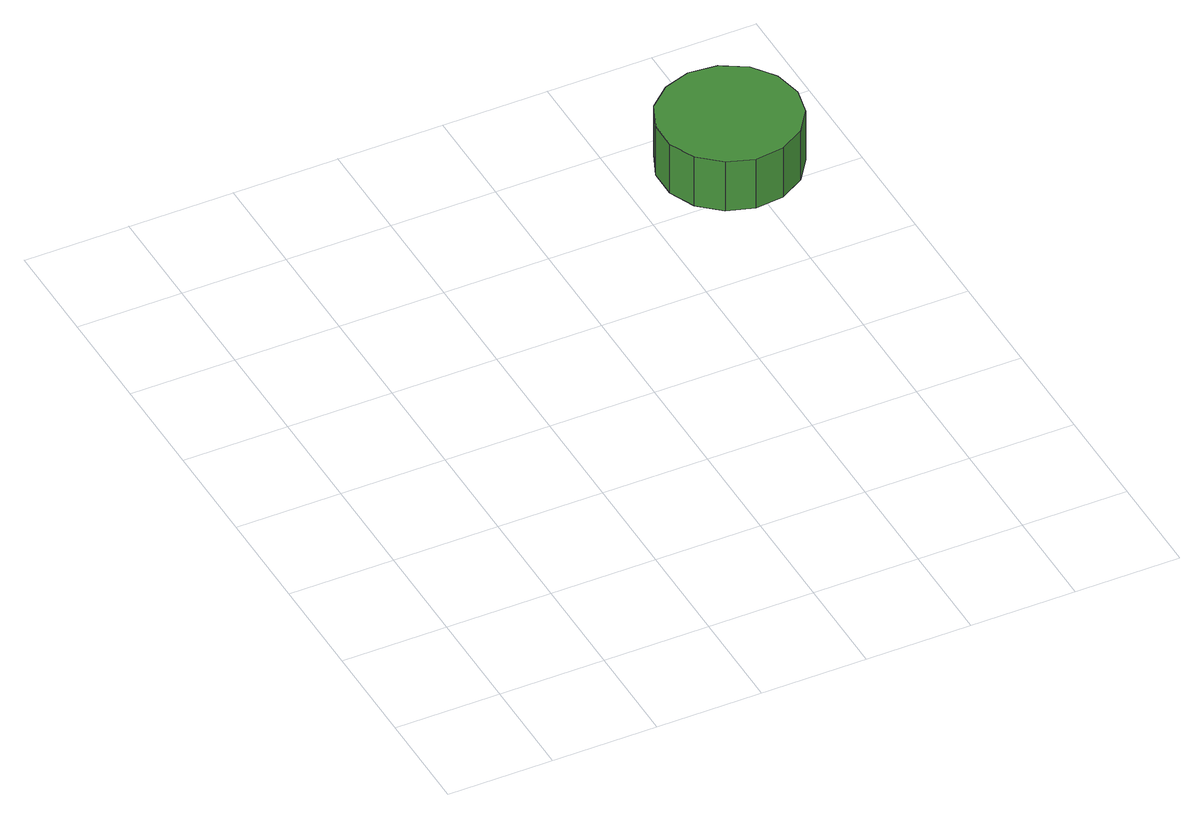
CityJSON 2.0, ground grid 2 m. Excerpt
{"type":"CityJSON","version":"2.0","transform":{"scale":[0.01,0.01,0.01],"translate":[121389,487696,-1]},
"CityObjects":{
"tree1":{"type":"SolitaryVegetationObject","attributes":{"function":"something"}},
"tree2":{"type":"SolitaryVegetationObject","attributes":{"function":"something"},"geometry":[{"type":"MultiSurface","lod":"1","boundaries":[[[0,1,2,3,4,5,6,7,8,9,10,11,12,13,14]],[[15,16,17,18,19,20,21,22,23,24,25,26,27,28,29]],[[0,29,28,1]],[[1,28,27,2]],[[2,27,26,3]],[[3,26,25,4]],[[4,25,24,5]],[[5,24,23,6]],[[6,23,22,7]],[[7,22,21,8]],[[8,21,20,9]],[[9,20,19,10]],[[10,19,18,11]],[[11,18,17,12]],[[12,17,16,13]],[[13,16,15,14]],[[14,15,29,0]]]}]}
},
"vertices":[
[1122,1090,184],[1111,1143,184],[1079,1187,184],[1032,1214,184],[978,1220,184],[927,1203,184],[886,1167,184],[864,1117,184],[864,1063,184],[886,1014,184],[927,978,184],[978,961,184],[1032,967,184],[1079,994,184],[1111,1037,184],[1111,1037,76],[1079,994,76],[1032,967,76],[978,961,76],[927,978,76],[886,1014,76],[864,1063,76],[864,1117,76],[886,1167,76],[927,1203,76],[978,1220,76],[1032,1214,76],[1079,1187,76],[1111,1143,76],[1122,1090,76]
]}
